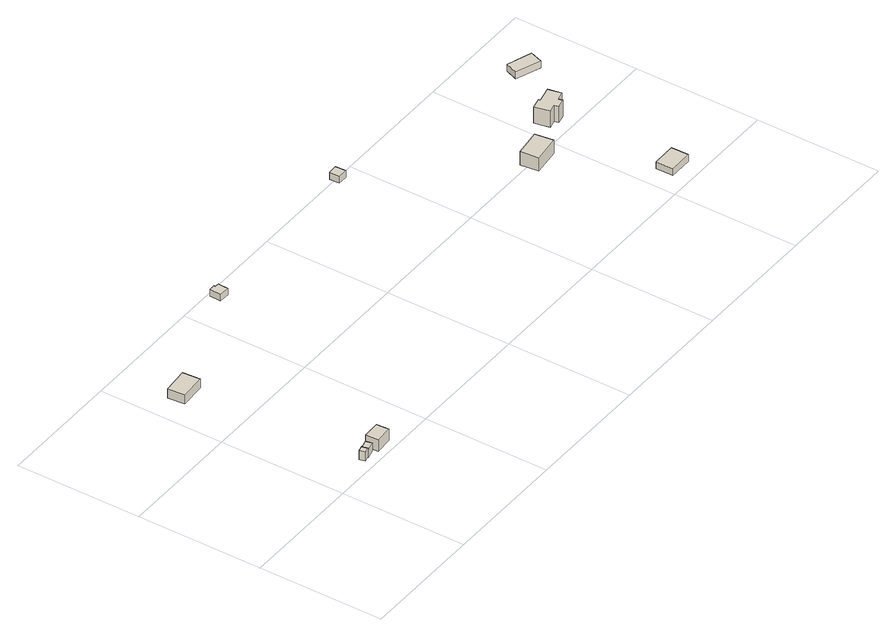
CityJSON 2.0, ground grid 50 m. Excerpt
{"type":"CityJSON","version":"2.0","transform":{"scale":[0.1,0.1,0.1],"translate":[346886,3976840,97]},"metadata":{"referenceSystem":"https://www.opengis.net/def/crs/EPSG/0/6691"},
"CityObjects":{
"building1":{"type":"Building","attributes":{"measuredHeight":3.9},"geometry":[{"type":"Solid","lod":"1","boundaries":[[[[0,1,2,3]],[[2,4,5,3]],[[1,6,4,2]],[[0,7,6,1]],[[3,5,7,0]],[[4,6,7,5]]]]}]},
"building2":{"type":"Building","attributes":{"measuredHeight":3.4},"geometry":[{"type":"Solid","lod":"1","boundaries":[[[[8,9,10,1,0]],[[1,11,12,0]],[[10,13,11,1]],[[9,14,13,10]],[[8,15,14,9]],[[0,12,15,8]],[[11,13,14,15,12]]]]}]},
"building3":{"type":"Building","attributes":{"measuredHeight":6.5},"geometry":[{"type":"Solid","lod":"1","boundaries":[[[[16,17,18,19]],[[18,20,21,19]],[[17,22,20,18]],[[16,23,22,17]],[[19,21,23,16]],[[20,22,23,21]]]]}]},
"building4":{"type":"Building","attributes":{"measuredHeight":4.8},"geometry":[{"type":"Solid","lod":"1","boundaries":[[[[24,25,26,27]],[[26,28,29,27]],[[25,30,28,26]],[[24,31,30,25]],[[27,29,31,24]],[[28,30,31,29]]]]}]},
"building5":{"type":"Building","attributes":{"measuredHeight":2.9},"geometry":[{"type":"Solid","lod":"1","boundaries":[[[[32,33,34,35,36,37]],[[36,38,39,37]],[[35,40,38,36]],[[34,41,40,35]],[[33,42,41,34]],[[32,43,42,33]],[[37,39,43,32]],[[38,40,41,42,43,39]]]]}]},
"building6":{"type":"Building","attributes":{"measuredHeight":3},"geometry":[{"type":"Solid","lod":"1","boundaries":[[[[44,45,46,47]],[[46,48,49,47]],[[45,50,48,46]],[[44,51,50,45]],[[47,49,51,44]],[[48,50,51,49]]]]}]},
"building7":{"type":"Building","attributes":{"土砂災害警戒区域.現象区分":"2","土砂災害警戒区域.区域区分":"1","measuredHeight":8.4},"geometry":[{"type":"Solid","lod":"1","boundaries":[[[[52,53,54,55]],[[54,56,57,55]],[[53,58,56,54]],[[52,59,58,53]],[[55,57,59,52]],[[56,58,59,57]]]]}]},
"building8":{"type":"Building","attributes":{"土砂災害警戒区域.現象区分":"2","土砂災害警戒区域.区域区分":"1","measuredHeight":3},"geometry":[{"type":"Solid","lod":"1","boundaries":[[[[60,61,62,63]],[[62,64,65,63]],[[61,66,64,62]],[[60,67,66,61]],[[63,65,67,60]],[[64,66,67,65]]]]}]},
"building9":{"type":"Building","attributes":{"土砂災害警戒区域.現象区分":"2","土砂災害警戒区域.区域区分":"1","measuredHeight":7},"geometry":[{"type":"Solid","lod":"1","boundaries":[[[[68,69,70,71,72,73,74,75,76,77]],[[76,78,79,77]],[[75,80,78,76]],[[74,81,80,75]],[[73,82,81,74]],[[72,83,82,73]],[[71,84,83,72]],[[70,85,84,71]],[[69,86,85,70]],[[68,87,86,69]],[[77,79,87,68]],[[78,80,81,82,83,84,85,86,87,79]]]]}]},
"building10":{"type":"Building","attributes":{"土砂災害警戒区域.現象区分":"2","土砂災害警戒区域.区域区分":"1","measuredHeight":3},"geometry":[{"type":"Solid","lod":"1","boundaries":[[[[88,89,90,91]],[[90,92,93,91]],[[89,94,92,90]],[[88,95,94,89]],[[91,93,95,88]],[[92,94,95,93]]]]}]}
},
"vertices":[
[168,39,47],[174,16,47],[152,10,47],[146,33,47],[152,10,86],[146,33,86],[174,16,86],[168,39,86],
[206,48,47],[212,22,47],[175,13,47],[174,16,81],[168,39,81],[175,13,81],[212,22,81],[206,48,81],
[292,9,46],[221,5,46],[219,57,46],[289,60,46],[219,57,95],[289,60,95],[221,5,95],[292,9,95],
[9,732,93],[112,740,93],[117,670,93],[14,662,93],[117,670,132],[14,662,132],[112,740,132],[9,732,132],
[552,911,119],[551,906,119],[568,905,119],[566,864,119],[525,866,119],[527,912,119],[525,866,148],[527,912,148],[566,864,148],[568,905,148],[551,906,148],[552,911,148],
[1284,912,160],[1286,870,160],[1248,869,160],[1246,910,160],[1248,869,190],[1246,910,190],[1286,870,190],[1284,912,190],
[1917,522,36],[1927,449,36],[1818,435,36],[1809,508,36],[1818,435,94],[1809,508,94],[1927,449,94],[1917,522,94],
[2178,135,8],[2179,66,8],[2085,64,8],[2084,134,8],[2085,64,38],[2084,134,38],[2179,66,38],[2178,135,38],
[2131,616,38],[2143,563,38],[2107,554,38],[2111,538,38],[2075,530,38],[2071,547,38],[2037,539,38],[2023,599,38],[2067,609,38],[2068,602,38],[2067,609,108],[2068,602,108],[2023,599,108],[2037,539,108],[2071,547,108],[2075,530,108],[2111,538,108],[2107,554,108],[2143,563,108],[2131,616,108],
[2299,796,46],[2281,746,46],[2182,782,46],[2200,831,46],[2182,782,76],[2200,831,76],[2281,746,76],[2299,796,76]
]}
